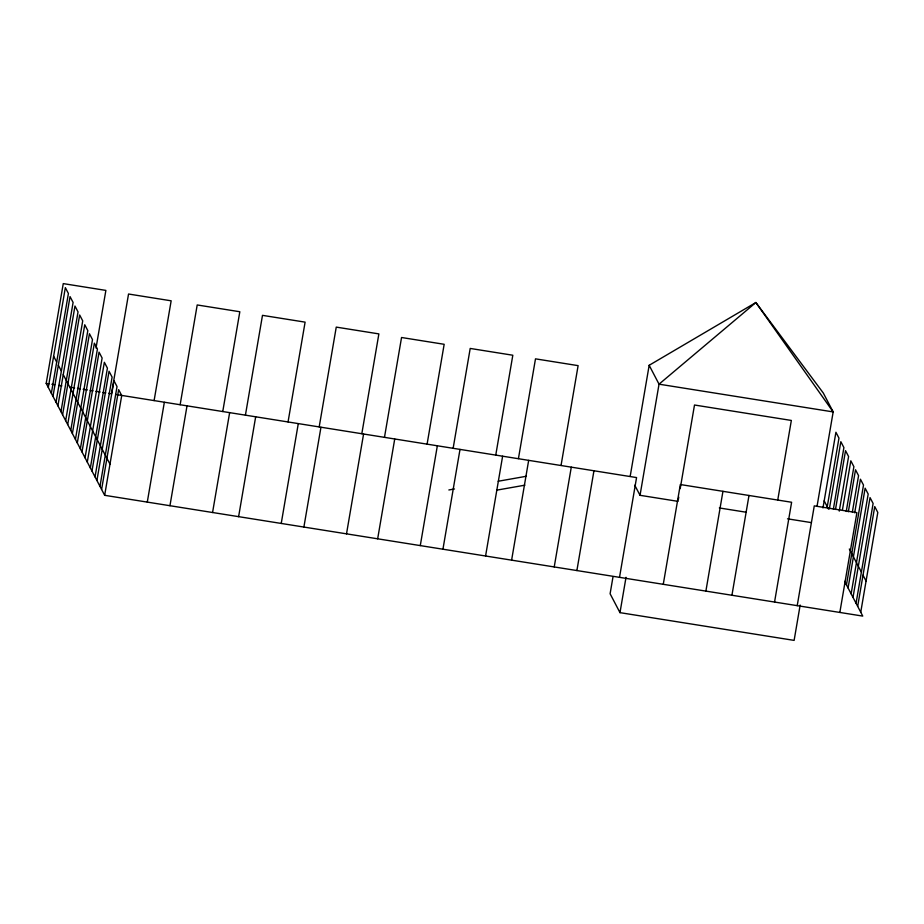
<?xml version="1.0" encoding="UTF-8"?>
<svg xmlns="http://www.w3.org/2000/svg" width="924" height="924" viewBox="0 0 924 924"><rect width="100%" height="100%" fill="white"/><g stroke="black" fill="none" stroke-linecap="round" stroke-linejoin="round"><path stroke-width="1.39" d="M844.617 581.346L862.762 616.1L104.655 495.31L46.2 383.391L63.259 283.61L105.879 290.402L96.027 348.025M48.302 387.41L65.35 287.63L68.411 293.486L51.363 393.266M52.991 396.384L70.039 296.604L73.1 302.46L56.041 402.24M57.912 405.821L74.971 306.04L78.032 311.896L60.972 411.677M62.601 414.795L79.66 315.015L82.721 320.871L65.662 420.651M67.695 424.543L84.754 324.763L87.815 330.619L70.755 430.399M72.384 433.518L89.443 333.737L92.492 339.593L75.445 439.374M77.316 442.954L94.364 343.174L97.424 349.041L80.376 448.81M82.005 451.928L99.053 352.148L102.114 358.015L85.054 457.784M87.295 462.069L104.354 362.289L107.415 368.156L90.356 467.925M91.984 471.044L109.044 371.263L112.104 377.131L95.045 476.899M96.916 480.48L113.964 380.7L117.025 386.567L99.977 486.336M101.605 489.454L118.653 389.674L121.714 395.541L104.655 495.31M154.112 400.577L171.159 300.808L128.54 294.017L111.481 393.786L108.651 393.335M147.286 502.102L164.333 402.333M180.145 404.724L197.205 304.955L239.824 311.746L222.765 411.515M169.947 505.717L187.006 405.936M212.566 512.508L229.626 412.728M245.426 415.13L262.485 315.35L305.105 322.141L288.057 421.922M238.611 516.655L255.659 416.874M281.231 523.446L298.279 423.666M319.196 426.888L336.255 327.108L378.875 333.899L361.827 433.679M303.892 527.061L320.951 427.281M346.512 533.853L363.571 434.072M384.488 437.283L401.547 337.503L444.167 344.294L427.107 444.074M377.662 538.808L394.721 439.027M420.281 545.599L437.341 445.818M453.153 448.221L470.201 348.44L512.82 355.232L495.772 455.012M442.942 549.214L460.002 449.434M485.574 556.005L502.621 456.225M518.433 458.627L535.493 358.847L578.112 365.638L561.053 465.419M511.607 560.152L528.667 460.371M554.227 566.943L571.286 467.163M576.888 570.547L593.947 470.778M613.005 576.795L610.106 593.762L619.981 612.647L794.12 640.39L800.161 605.047M630.168 476.426L649.168 365.292L755.878 302.529L823.307 393.035L833.171 411.919L817.059 506.179M619.519 577.338L636.567 477.569L115.743 394.467M619.981 612.647L626.022 577.304M678.031 501.362L640.032 495.31L659.031 384.176L649.168 365.292M663.27 584.314L680.33 484.534L791.614 502.263L774.555 602.044M678.274 499.953L678.759 497.112M680.214 488.611L694.501 405.012L791.348 420.443L777.789 499.792M705.89 591.106L722.949 491.325M731.935 595.252L748.994 495.472M797.216 605.659L814.275 505.878L856.894 512.67L839.835 612.439M822.972 507.946L835.92 432.259L838.969 438.115L827.246 506.722M829.359 508.905L840.84 441.695L843.901 447.551L833.367 509.159M835.481 509.471L845.529 450.669L848.59 456.525L839.258 511.134M842.445 509.817L850.831 460.81L853.891 466.666L846.234 511.469M848.336 511.792L855.52 469.785L858.569 475.641L852.355 512.046M854.7 512.82L860.44 479.221L863.501 485.077L846.453 584.857M848.082 587.976L865.13 488.195L868.19 494.051L851.131 593.832M853.002 597.389L870.05 497.62L873.111 503.476L856.063 603.256M857.68 606.363L874.739 506.595L877.8 512.45L860.741 612.231M448.856 489.974L454.493 488.969M498.186 481.254L526.38 476.264M496.685 490.159L524.878 485.181M46.2 383.391L49.041 383.841M51.883 384.292L54.724 384.742M58.986 385.423L61.827 385.874M70.351 387.237L74.613 387.918M77.454 388.369L80.296 388.819M83.137 389.27L87.399 389.951M90.24 390.402L93.07 390.852M95.9 391.302L100.15 391.984M102.991 392.434L105.821 392.885M719.334 507.946L746.396 512.266M787.514 518.814L811.364 522.614M824.185 500.866L828.493 509.112M849.329 548.995L861.387 572.083M863.016 575.202L866.077 581.057M634.765 485.239L640.032 495.31M53.627 356.237L56.687 362.093M58.316 365.211L61.377 371.067M63.248 374.647L109.991 464.148M755.878 302.529L659.031 384.176L833.171 411.919L755.878 302.529"/></g></svg>
